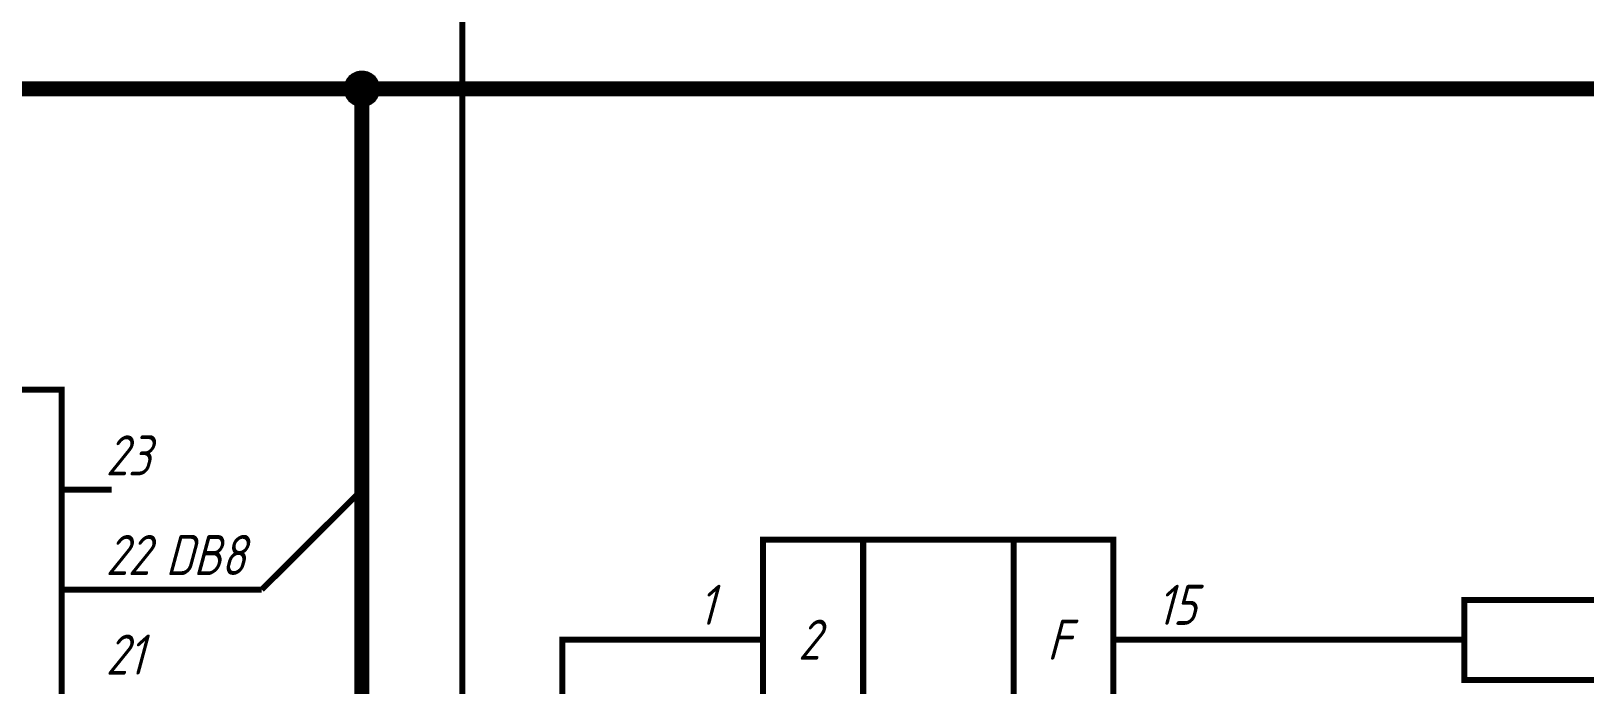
# Model space of a CAD drawing. Extents: x 196 to 1101, y 70 to 664.
# Drawn here: x 643 to 720.5, y 301.4 to 334.1 of the extents above; entities that cross this region are included whole.
import ezdxf

# ---------------------------------------------------------------- set-up
doc = ezdxf.new("R2010")
doc.units = 0
doc.header["$MEASUREMENT"] = 0
doc.layers.add('Sheet', color=255, linetype='CONTINUOUS')
doc.styles.add('GOST type A0', font='', dxfattribs={"oblique": 15, "height": 3.5})
doc.styles.get('GOST type A0').set_extended_font_data('GOST type A')

msp = doc.modelspace()

# ---------------------------------------------------------------- linework, layer by layer
at = {"layer": 'Sheet'}
for points, const_width in [([(659.469, 386.179), (664.47, 386.179), (664.47, 293.677), (664.47, 198.675), (629.485, 198.675), (542.015, 198.675), (542.015, 216.181), (544.515, 216.181)], 0.3), ([(658.709, 331.175), (658.709, 331.222), (658.709, 331.253), (658.724, 331.284), (658.724, 331.33), (658.74, 331.362), (658.74, 331.408), (658.755, 331.439), (658.771, 331.47), (658.786, 331.501), (658.802, 331.532), (658.817, 331.563), (658.833, 331.595), (658.864, 331.626), (658.879, 331.657), (658.91, 331.688), (658.926, 331.719), (658.957, 331.734), (658.988, 331.765), (659.019, 331.781), (659.05, 331.812), (659.081, 331.828), (659.112, 331.843), (659.143, 331.859), (659.174, 331.874), (659.205, 331.89), (659.237, 331.905), (659.283, 331.905), (659.314, 331.921), (659.361, 331.921), (659.392, 331.936), (659.423, 331.936), (659.469, 331.936)], 0.3), ([(658.709, 331.175), (658.709, 331.222), (658.709, 331.253), (658.724, 331.284), (658.724, 331.33), (658.74, 331.362), (658.74, 331.408), (658.755, 331.439), (658.771, 331.47), (658.786, 331.501), (658.802, 331.532), (658.817, 331.563), (658.833, 331.595), (658.864, 331.626), (658.879, 331.657), (658.91, 331.688), (658.926, 331.719), (658.957, 331.734), (658.988, 331.765), (659.019, 331.781), (659.05, 331.812), (659.081, 331.828), (659.112, 331.843), (659.143, 331.859), (659.174, 331.874), (659.205, 331.89), (659.237, 331.905), (659.283, 331.905), (659.314, 331.921), (659.361, 331.921), (659.392, 331.936), (659.423, 331.936), (659.469, 331.936)], 0.3), ([(658.709, 331.175), (658.709, 331.222), (658.709, 331.253), (658.724, 331.284), (658.724, 331.33), (658.74, 331.362), (658.74, 331.408), (658.755, 331.439), (658.771, 331.47), (658.786, 331.501), (658.802, 331.532), (658.817, 331.563), (658.833, 331.595), (658.864, 331.626), (658.879, 331.657), (658.91, 331.688), (658.926, 331.719), (658.957, 331.734), (658.988, 331.765), (659.019, 331.781), (659.05, 331.812), (659.081, 331.828), (659.112, 331.843), (659.143, 331.859), (659.174, 331.874), (659.205, 331.89), (659.237, 331.905), (659.283, 331.905), (659.314, 331.921), (659.361, 331.921), (659.392, 331.936), (659.423, 331.936), (659.469, 331.936)], 0.3), ([(658.709, 331.175), (658.709, 331.222), (658.709, 331.253), (658.724, 331.284), (658.724, 331.33), (658.74, 331.362), (658.74, 331.408), (658.755, 331.439), (658.771, 331.47), (658.786, 331.501), (658.802, 331.532), (658.817, 331.563), (658.833, 331.595), (658.864, 331.626), (658.879, 331.657), (658.91, 331.688), (658.926, 331.719), (658.957, 331.734), (658.988, 331.765), (659.019, 331.781), (659.05, 331.812), (659.081, 331.828), (659.112, 331.843), (659.143, 331.859), (659.174, 331.874), (659.205, 331.89), (659.237, 331.905), (659.283, 331.905), (659.314, 331.921), (659.361, 331.921), (659.392, 331.936), (659.423, 331.936), (659.469, 331.936)], 0.3), ([(658.709, 331.175), (658.709, 331.222), (658.709, 331.253), (658.724, 331.284), (658.724, 331.33), (658.74, 331.362), (658.74, 331.408), (658.755, 331.439), (658.771, 331.47), (658.786, 331.501), (658.802, 331.532), (658.817, 331.563), (658.833, 331.595), (658.864, 331.626), (658.879, 331.657), (658.91, 331.688), (658.926, 331.719), (658.957, 331.734), (658.988, 331.765), (659.019, 331.781), (659.05, 331.812), (659.081, 331.828), (659.112, 331.843), (659.143, 331.859), (659.174, 331.874), (659.205, 331.89), (659.237, 331.905), (659.283, 331.905), (659.314, 331.921), (659.361, 331.921), (659.392, 331.936), (659.423, 331.936), (659.469, 331.936)], 0.3), ([(658.709, 331.175), (658.709, 331.222), (658.709, 331.253), (658.724, 331.284), (658.724, 331.33), (658.74, 331.362), (658.74, 331.408), (658.755, 331.439), (658.771, 331.47), (658.786, 331.501), (658.802, 331.532), (658.817, 331.563), (658.833, 331.595), (658.864, 331.626), (658.879, 331.657), (658.91, 331.688), (658.926, 331.719), (658.957, 331.734), (658.988, 331.765), (659.019, 331.781), (659.05, 331.812), (659.081, 331.828), (659.112, 331.843), (659.143, 331.859), (659.174, 331.874), (659.205, 331.89), (659.237, 331.905), (659.283, 331.905), (659.314, 331.921), (659.361, 331.921), (659.392, 331.936), (659.423, 331.936), (659.469, 331.936)], 0.3), ([(658.709, 331.175), (658.709, 331.222), (658.709, 331.253), (658.724, 331.284), (658.724, 331.33), (658.74, 331.362), (658.74, 331.408), (658.755, 331.439), (658.771, 331.47), (658.786, 331.501), (658.802, 331.532), (658.817, 331.563), (658.833, 331.595), (658.864, 331.626), (658.879, 331.657), (658.91, 331.688), (658.926, 331.719), (658.957, 331.734), (658.988, 331.765), (659.019, 331.781), (659.05, 331.812), (659.081, 331.828), (659.112, 331.843), (659.143, 331.859), (659.174, 331.874), (659.205, 331.89), (659.237, 331.905), (659.283, 331.905), (659.314, 331.921), (659.361, 331.921), (659.392, 331.936), (659.423, 331.936), (659.469, 331.936)], 0.3), ([(658.709, 331.175), (658.709, 331.222), (658.709, 331.253), (658.724, 331.284), (658.724, 331.33), (658.74, 331.362), (658.74, 331.408), (658.755, 331.439), (658.771, 331.47), (658.786, 331.501), (658.802, 331.532), (658.817, 331.563), (658.833, 331.595), (658.864, 331.626), (658.879, 331.657), (658.91, 331.688), (658.926, 331.719), (658.957, 331.734), (658.988, 331.765), (659.019, 331.781), (659.05, 331.812), (659.081, 331.828), (659.112, 331.843), (659.143, 331.859), (659.174, 331.874), (659.205, 331.89), (659.237, 331.905), (659.283, 331.905), (659.314, 331.921), (659.361, 331.921), (659.392, 331.936), (659.423, 331.936), (659.469, 331.936)], 0.3), ([(659.469, 331.936), (659.469, 331.936)], 0.3), ([(659.469, 331.936), (659.516, 331.936), (659.547, 331.936), (659.578, 331.921), (659.625, 331.921), (659.656, 331.905), (659.702, 331.905), (659.733, 331.89), (659.765, 331.874), (659.796, 331.859), (659.827, 331.843), (659.858, 331.828), (659.889, 331.812), (659.92, 331.781), (659.951, 331.765), (659.982, 331.734), (660.013, 331.719), (660.028, 331.688), (660.06, 331.657), (660.075, 331.626), (660.106, 331.595), (660.122, 331.563), (660.137, 331.532), (660.153, 331.501), (660.168, 331.47), (660.184, 331.439), (660.199, 331.408), (660.199, 331.362), (660.215, 331.33), (660.215, 331.284), (660.23, 331.253), (660.23, 331.222), (660.23, 331.175)], 0.3), ([(659.469, 331.936), (659.469, 331.936)], 0.3), ([(659.469, 331.936), (659.516, 331.936), (659.547, 331.936), (659.578, 331.921), (659.625, 331.921), (659.656, 331.905), (659.702, 331.905), (659.733, 331.89), (659.765, 331.874), (659.796, 331.859), (659.827, 331.843), (659.858, 331.828), (659.889, 331.812), (659.92, 331.781), (659.951, 331.765), (659.982, 331.734), (660.013, 331.719), (660.028, 331.688), (660.06, 331.657), (660.075, 331.626), (660.106, 331.595), (660.122, 331.563), (660.137, 331.532), (660.153, 331.501), (660.168, 331.47), (660.184, 331.439), (660.199, 331.408), (660.199, 331.362), (660.215, 331.33), (660.215, 331.284), (660.23, 331.253), (660.23, 331.222), (660.23, 331.175)], 0.3), ([(659.469, 331.936), (659.469, 331.936)], 0.3), ([(659.469, 331.936), (659.516, 331.936), (659.547, 331.936), (659.578, 331.921), (659.625, 331.921), (659.656, 331.905), (659.702, 331.905), (659.733, 331.89), (659.765, 331.874), (659.796, 331.859), (659.827, 331.843), (659.858, 331.828), (659.889, 331.812), (659.92, 331.781), (659.951, 331.765), (659.982, 331.734), (660.013, 331.719), (660.028, 331.688), (660.06, 331.657), (660.075, 331.626), (660.106, 331.595), (660.122, 331.563), (660.137, 331.532), (660.153, 331.501), (660.168, 331.47), (660.184, 331.439), (660.199, 331.408), (660.199, 331.362), (660.215, 331.33), (660.215, 331.284), (660.23, 331.253), (660.23, 331.222), (660.23, 331.175)], 0.3), ([(659.469, 331.936), (659.469, 331.936)], 0.3), ([(659.469, 331.936), (659.516, 331.936), (659.547, 331.936), (659.578, 331.921), (659.625, 331.921), (659.656, 331.905), (659.702, 331.905), (659.733, 331.89), (659.765, 331.874), (659.796, 331.859), (659.827, 331.843), (659.858, 331.828), (659.889, 331.812), (659.92, 331.781), (659.951, 331.765), (659.982, 331.734), (660.013, 331.719), (660.028, 331.688), (660.06, 331.657), (660.075, 331.626), (660.106, 331.595), (660.122, 331.563), (660.137, 331.532), (660.153, 331.501), (660.168, 331.47), (660.184, 331.439), (660.199, 331.408), (660.199, 331.362), (660.215, 331.33), (660.215, 331.284), (660.23, 331.253), (660.23, 331.222), (660.23, 331.175)], 0.3), ([(659.469, 331.936), (659.469, 331.936)], 0.3), ([(659.469, 331.936), (659.516, 331.936), (659.547, 331.936), (659.578, 331.921), (659.625, 331.921), (659.656, 331.905), (659.702, 331.905), (659.733, 331.89), (659.765, 331.874), (659.796, 331.859), (659.827, 331.843), (659.858, 331.828), (659.889, 331.812), (659.92, 331.781), (659.951, 331.765), (659.982, 331.734), (660.013, 331.719), (660.028, 331.688), (660.06, 331.657), (660.075, 331.626), (660.106, 331.595), (660.122, 331.563), (660.137, 331.532), (660.153, 331.501), (660.168, 331.47), (660.184, 331.439), (660.199, 331.408), (660.199, 331.362), (660.215, 331.33), (660.215, 331.284), (660.23, 331.253), (660.23, 331.222), (660.23, 331.175)], 0.3), ([(659.469, 331.936), (659.469, 331.936)], 0.3), ([(659.469, 331.936), (659.516, 331.936), (659.547, 331.936), (659.578, 331.921), (659.625, 331.921), (659.656, 331.905), (659.702, 331.905), (659.733, 331.89), (659.765, 331.874), (659.796, 331.859), (659.827, 331.843), (659.858, 331.828), (659.889, 331.812), (659.92, 331.781), (659.951, 331.765), (659.982, 331.734), (660.013, 331.719), (660.028, 331.688), (660.06, 331.657), (660.075, 331.626), (660.106, 331.595), (660.122, 331.563), (660.137, 331.532), (660.153, 331.501), (660.168, 331.47), (660.184, 331.439), (660.199, 331.408), (660.199, 331.362), (660.215, 331.33), (660.215, 331.284), (660.23, 331.253), (660.23, 331.222), (660.23, 331.175)], 0.3), ([(659.469, 331.936), (659.469, 331.936)], 0.3), ([(659.469, 331.936), (659.516, 331.936), (659.547, 331.936), (659.578, 331.921), (659.625, 331.921), (659.656, 331.905), (659.702, 331.905), (659.733, 331.89), (659.765, 331.874), (659.796, 331.859), (659.827, 331.843), (659.858, 331.828), (659.889, 331.812), (659.92, 331.781), (659.951, 331.765), (659.982, 331.734), (660.013, 331.719), (660.028, 331.688), (660.06, 331.657), (660.075, 331.626), (660.106, 331.595), (660.122, 331.563), (660.137, 331.532), (660.153, 331.501), (660.168, 331.47), (660.184, 331.439), (660.199, 331.408), (660.199, 331.362), (660.215, 331.33), (660.215, 331.284), (660.23, 331.253), (660.23, 331.222), (660.23, 331.175)], 0.3), ([(659.469, 331.936), (659.469, 331.936)], 0.3), ([(659.469, 331.936), (659.516, 331.936), (659.547, 331.936), (659.578, 331.921), (659.625, 331.921), (659.656, 331.905), (659.702, 331.905), (659.733, 331.89), (659.765, 331.874), (659.796, 331.859), (659.827, 331.843), (659.858, 331.828), (659.889, 331.812), (659.92, 331.781), (659.951, 331.765), (659.982, 331.734), (660.013, 331.719), (660.028, 331.688), (660.06, 331.657), (660.075, 331.626), (660.106, 331.595), (660.122, 331.563), (660.137, 331.532), (660.153, 331.501), (660.168, 331.47), (660.184, 331.439), (660.199, 331.408), (660.199, 331.362), (660.215, 331.33), (660.215, 331.284), (660.23, 331.253), (660.23, 331.222), (660.23, 331.175)], 0.3), ([(616.985, 331.175), (659.469, 331.175), (659.469, 266.183), (659.469, 266.183)], 0.749), ([(659.469, 330.414), (659.423, 330.414), (659.392, 330.414), (659.361, 330.43), (659.314, 330.43), (659.283, 330.445), (659.237, 330.445), (659.205, 330.461), (659.174, 330.476), (659.143, 330.492), (659.112, 330.507), (659.081, 330.523), (659.05, 330.538), (659.019, 330.569), (658.988, 330.585), (658.957, 330.616), (658.926, 330.631), (658.91, 330.663), (658.879, 330.694), (658.864, 330.725), (658.833, 330.756), (658.817, 330.787), (658.802, 330.818), (658.786, 330.849), (658.771, 330.88), (658.755, 330.911), (658.74, 330.942), (658.74, 330.989), (658.724, 331.02), (658.724, 331.066), (658.709, 331.097), (658.709, 331.129), (658.709, 331.175)], 0.3), ([(658.709, 331.175), (658.709, 331.175)], 0.3), ([(659.469, 330.414), (659.423, 330.414), (659.392, 330.414), (659.361, 330.43), (659.314, 330.43), (659.283, 330.445), (659.237, 330.445), (659.205, 330.461), (659.174, 330.476), (659.143, 330.492), (659.112, 330.507), (659.081, 330.523), (659.05, 330.538), (659.019, 330.569), (658.988, 330.585), (658.957, 330.616), (658.926, 330.631), (658.91, 330.663), (658.879, 330.694), (658.864, 330.725), (658.833, 330.756), (658.817, 330.787), (658.802, 330.818), (658.786, 330.849), (658.771, 330.88), (658.755, 330.911), (658.74, 330.942), (658.74, 330.989), (658.724, 331.02), (658.724, 331.066), (658.709, 331.097), (658.709, 331.129), (658.709, 331.175)], 0.3), ([(658.709, 331.175), (658.709, 331.175)], 0.3), ([(659.469, 330.414), (659.423, 330.414), (659.392, 330.414), (659.361, 330.43), (659.314, 330.43), (659.283, 330.445), (659.237, 330.445), (659.205, 330.461), (659.174, 330.476), (659.143, 330.492), (659.112, 330.507), (659.081, 330.523), (659.05, 330.538), (659.019, 330.569), (658.988, 330.585), (658.957, 330.616), (658.926, 330.631), (658.91, 330.663), (658.879, 330.694), (658.864, 330.725), (658.833, 330.756), (658.817, 330.787), (658.802, 330.818), (658.786, 330.849), (658.771, 330.88), (658.755, 330.911), (658.74, 330.942), (658.74, 330.989), (658.724, 331.02), (658.724, 331.066), (658.709, 331.097), (658.709, 331.129), (658.709, 331.175)], 0.3), ([(658.709, 331.175), (658.709, 331.175)], 0.3), ([(659.469, 330.414), (659.423, 330.414), (659.392, 330.414), (659.361, 330.43), (659.314, 330.43), (659.283, 330.445), (659.237, 330.445), (659.205, 330.461), (659.174, 330.476), (659.143, 330.492), (659.112, 330.507), (659.081, 330.523), (659.05, 330.538), (659.019, 330.569), (658.988, 330.585), (658.957, 330.616), (658.926, 330.631), (658.91, 330.663), (658.879, 330.694), (658.864, 330.725), (658.833, 330.756), (658.817, 330.787), (658.802, 330.818), (658.786, 330.849), (658.771, 330.88), (658.755, 330.911), (658.74, 330.942), (658.74, 330.989), (658.724, 331.02), (658.724, 331.066), (658.709, 331.097), (658.709, 331.129), (658.709, 331.175)], 0.3), ([(658.709, 331.175), (658.709, 331.175)], 0.3), ([(659.469, 330.414), (659.423, 330.414), (659.392, 330.414), (659.361, 330.43), (659.314, 330.43), (659.283, 330.445), (659.237, 330.445), (659.205, 330.461), (659.174, 330.476), (659.143, 330.492), (659.112, 330.507), (659.081, 330.523), (659.05, 330.538), (659.019, 330.569), (658.988, 330.585), (658.957, 330.616), (658.926, 330.631), (658.91, 330.663), (658.879, 330.694), (658.864, 330.725), (658.833, 330.756), (658.817, 330.787), (658.802, 330.818), (658.786, 330.849), (658.771, 330.88), (658.755, 330.911), (658.74, 330.942), (658.74, 330.989), (658.724, 331.02), (658.724, 331.066), (658.709, 331.097), (658.709, 331.129), (658.709, 331.175)], 0.3), ([(658.709, 331.175), (658.709, 331.175)], 0.3), ([(659.469, 330.414), (659.423, 330.414), (659.392, 330.414), (659.361, 330.43), (659.314, 330.43), (659.283, 330.445), (659.237, 330.445), (659.205, 330.461), (659.174, 330.476), (659.143, 330.492), (659.112, 330.507), (659.081, 330.523), (659.05, 330.538), (659.019, 330.569), (658.988, 330.585), (658.957, 330.616), (658.926, 330.631), (658.91, 330.663), (658.879, 330.694), (658.864, 330.725), (658.833, 330.756), (658.817, 330.787), (658.802, 330.818), (658.786, 330.849), (658.771, 330.88), (658.755, 330.911), (658.74, 330.942), (658.74, 330.989), (658.724, 331.02), (658.724, 331.066), (658.709, 331.097), (658.709, 331.129), (658.709, 331.175)], 0.3), ([(658.709, 331.175), (658.709, 331.175)], 0.3), ([(659.469, 330.414), (659.423, 330.414), (659.392, 330.414), (659.361, 330.43), (659.314, 330.43), (659.283, 330.445), (659.237, 330.445), (659.205, 330.461), (659.174, 330.476), (659.143, 330.492), (659.112, 330.507), (659.081, 330.523), (659.05, 330.538), (659.019, 330.569), (658.988, 330.585), (658.957, 330.616), (658.926, 330.631), (658.91, 330.663), (658.879, 330.694), (658.864, 330.725), (658.833, 330.756), (658.817, 330.787), (658.802, 330.818), (658.786, 330.849), (658.771, 330.88), (658.755, 330.911), (658.74, 330.942), (658.74, 330.989), (658.724, 331.02), (658.724, 331.066), (658.709, 331.097), (658.709, 331.129), (658.709, 331.175)], 0.3), ([(658.709, 331.175), (658.709, 331.175)], 0.3), ([(659.469, 330.414), (659.423, 330.414), (659.392, 330.414), (659.361, 330.43), (659.314, 330.43), (659.283, 330.445), (659.237, 330.445), (659.205, 330.461), (659.174, 330.476), (659.143, 330.492), (659.112, 330.507), (659.081, 330.523), (659.05, 330.538), (659.019, 330.569), (658.988, 330.585), (658.957, 330.616), (658.926, 330.631), (658.91, 330.663), (658.879, 330.694), (658.864, 330.725), (658.833, 330.756), (658.817, 330.787), (658.802, 330.818), (658.786, 330.849), (658.771, 330.88), (658.755, 330.911), (658.74, 330.942), (658.74, 330.989), (658.724, 331.02), (658.724, 331.066), (658.709, 331.097), (658.709, 331.129), (658.709, 331.175)], 0.3), ([(658.709, 331.175), (658.709, 331.175)], 0.3), ([(659.469, 331.175), (811.924, 331.175), (811.924, 276.171)], 0.749), ([(660.23, 331.175), (660.23, 331.129), (660.23, 331.097), (660.215, 331.066), (660.215, 331.02), (660.199, 330.989), (660.199, 330.942), (660.184, 330.911), (660.168, 330.88), (660.153, 330.849), (660.137, 330.818), (660.122, 330.787), (660.106, 330.756), (660.075, 330.725), (660.06, 330.694), (660.028, 330.663), (660.013, 330.631), (659.982, 330.616), (659.951, 330.585), (659.92, 330.569), (659.889, 330.538), (659.858, 330.523), (659.827, 330.507), (659.796, 330.492), (659.765, 330.476), (659.733, 330.461), (659.702, 330.445), (659.656, 330.445), (659.625, 330.43), (659.578, 330.43), (659.547, 330.414), (659.516, 330.414), (659.469, 330.414)], 0.3), ([(660.23, 331.175), (660.23, 331.129), (660.23, 331.097), (660.215, 331.066), (660.215, 331.02), (660.199, 330.989), (660.199, 330.942), (660.184, 330.911), (660.168, 330.88), (660.153, 330.849), (660.137, 330.818), (660.122, 330.787), (660.106, 330.756), (660.075, 330.725), (660.06, 330.694), (660.028, 330.663), (660.013, 330.631), (659.982, 330.616), (659.951, 330.585), (659.92, 330.569), (659.889, 330.538), (659.858, 330.523), (659.827, 330.507), (659.796, 330.492), (659.765, 330.476), (659.733, 330.461), (659.702, 330.445), (659.656, 330.445), (659.625, 330.43), (659.578, 330.43), (659.547, 330.414), (659.516, 330.414), (659.469, 330.414)], 0.3), ([(660.23, 331.175), (660.23, 331.129), (660.23, 331.097), (660.215, 331.066), (660.215, 331.02), (660.199, 330.989), (660.199, 330.942), (660.184, 330.911), (660.168, 330.88), (660.153, 330.849), (660.137, 330.818), (660.122, 330.787), (660.106, 330.756), (660.075, 330.725), (660.06, 330.694), (660.028, 330.663), (660.013, 330.631), (659.982, 330.616), (659.951, 330.585), (659.92, 330.569), (659.889, 330.538), (659.858, 330.523), (659.827, 330.507), (659.796, 330.492), (659.765, 330.476), (659.733, 330.461), (659.702, 330.445), (659.656, 330.445), (659.625, 330.43), (659.578, 330.43), (659.547, 330.414), (659.516, 330.414), (659.469, 330.414)], 0.3), ([(660.23, 331.175), (660.23, 331.129), (660.23, 331.097), (660.215, 331.066), (660.215, 331.02), (660.199, 330.989), (660.199, 330.942), (660.184, 330.911), (660.168, 330.88), (660.153, 330.849), (660.137, 330.818), (660.122, 330.787), (660.106, 330.756), (660.075, 330.725), (660.06, 330.694), (660.028, 330.663), (660.013, 330.631), (659.982, 330.616), (659.951, 330.585), (659.92, 330.569), (659.889, 330.538), (659.858, 330.523), (659.827, 330.507), (659.796, 330.492), (659.765, 330.476), (659.733, 330.461), (659.702, 330.445), (659.656, 330.445), (659.625, 330.43), (659.578, 330.43), (659.547, 330.414), (659.516, 330.414), (659.469, 330.414)], 0.3), ([(660.23, 331.175), (660.23, 331.129), (660.23, 331.097), (660.215, 331.066), (660.215, 331.02), (660.199, 330.989), (660.199, 330.942), (660.184, 330.911), (660.168, 330.88), (660.153, 330.849), (660.137, 330.818), (660.122, 330.787), (660.106, 330.756), (660.075, 330.725), (660.06, 330.694), (660.028, 330.663), (660.013, 330.631), (659.982, 330.616), (659.951, 330.585), (659.92, 330.569), (659.889, 330.538), (659.858, 330.523), (659.827, 330.507), (659.796, 330.492), (659.765, 330.476), (659.733, 330.461), (659.702, 330.445), (659.656, 330.445), (659.625, 330.43), (659.578, 330.43), (659.547, 330.414), (659.516, 330.414), (659.469, 330.414)], 0.3), ([(660.23, 331.175), (660.23, 331.129), (660.23, 331.097), (660.215, 331.066), (660.215, 331.02), (660.199, 330.989), (660.199, 330.942), (660.184, 330.911), (660.168, 330.88), (660.153, 330.849), (660.137, 330.818), (660.122, 330.787), (660.106, 330.756), (660.075, 330.725), (660.06, 330.694), (660.028, 330.663), (660.013, 330.631), (659.982, 330.616), (659.951, 330.585), (659.92, 330.569), (659.889, 330.538), (659.858, 330.523), (659.827, 330.507), (659.796, 330.492), (659.765, 330.476), (659.733, 330.461), (659.702, 330.445), (659.656, 330.445), (659.625, 330.43), (659.578, 330.43), (659.547, 330.414), (659.516, 330.414), (659.469, 330.414)], 0.3), ([(660.23, 331.175), (660.23, 331.129), (660.23, 331.097), (660.215, 331.066), (660.215, 331.02), (660.199, 330.989), (660.199, 330.942), (660.184, 330.911), (660.168, 330.88), (660.153, 330.849), (660.137, 330.818), (660.122, 330.787), (660.106, 330.756), (660.075, 330.725), (660.06, 330.694), (660.028, 330.663), (660.013, 330.631), (659.982, 330.616), (659.951, 330.585), (659.92, 330.569), (659.889, 330.538), (659.858, 330.523), (659.827, 330.507), (659.796, 330.492), (659.765, 330.476), (659.733, 330.461), (659.702, 330.445), (659.656, 330.445), (659.625, 330.43), (659.578, 330.43), (659.547, 330.414), (659.516, 330.414), (659.469, 330.414)], 0.3), ([(660.23, 331.175), (660.23, 331.129), (660.23, 331.097), (660.215, 331.066), (660.215, 331.02), (660.199, 330.989), (660.199, 330.942), (660.184, 330.911), (660.168, 330.88), (660.153, 330.849), (660.137, 330.818), (660.122, 330.787), (660.106, 330.756), (660.075, 330.725), (660.06, 330.694), (660.028, 330.663), (660.013, 330.631), (659.982, 330.616), (659.951, 330.585), (659.92, 330.569), (659.889, 330.538), (659.858, 330.523), (659.827, 330.507), (659.796, 330.492), (659.765, 330.476), (659.733, 330.461), (659.702, 330.445), (659.656, 330.445), (659.625, 330.43), (659.578, 330.43), (659.547, 330.414), (659.516, 330.414), (659.469, 330.414)], 0.3), ([(660.23, 331.175), (660.23, 331.175), (660.23, 331.175), (660.23, 331.175), (660.23, 331.175), (660.23, 331.175), (660.23, 331.175), (660.23, 331.175), (660.23, 331.175), (660.23, 331.175), (660.23, 331.175), (660.23, 331.175), (660.23, 331.175), (660.23, 331.175), (660.23, 331.175), (660.23, 331.175), (660.23, 331.175), (660.23, 331.175), (660.23, 331.175), (660.23, 331.175), (660.23, 331.175), (660.23, 331.175), (660.23, 331.175), (660.23, 331.175), (660.23, 331.175), (660.23, 331.175), (660.23, 331.175), (660.23, 331.175), (660.23, 331.175), (660.23, 331.175), (660.23, 331.175), (660.23, 331.175), (660.23, 331.175)], 0.3), ([(660.23, 331.175), (660.23, 331.175)], 0.3), ([(660.23, 331.175), (660.23, 331.175), (660.23, 331.175), (660.23, 331.175), (660.23, 331.175), (660.23, 331.175), (660.23, 331.175), (660.23, 331.175), (660.23, 331.175), (660.23, 331.175), (660.23, 331.175), (660.23, 331.175), (660.23, 331.175), (660.23, 331.175), (660.23, 331.175), (660.23, 331.175), (660.23, 331.175), (660.23, 331.175), (660.23, 331.175), (660.23, 331.175), (660.23, 331.175), (660.23, 331.175), (660.23, 331.175), (660.23, 331.175), (660.23, 331.175), (660.23, 331.175), (660.23, 331.175), (660.23, 331.175), (660.23, 331.175), (660.23, 331.175), (660.23, 331.175), (660.23, 331.175), (660.23, 331.175)], 0.3), ([(660.23, 331.175), (660.23, 331.175)], 0.3), ([(660.23, 331.175), (660.23, 331.175), (660.23, 331.175), (660.23, 331.175), (660.23, 331.175), (660.23, 331.175), (660.23, 331.175), (660.23, 331.175), (660.23, 331.175), (660.23, 331.175), (660.23, 331.175), (660.23, 331.175), (660.23, 331.175), (660.23, 331.175), (660.23, 331.175), (660.23, 331.175), (660.23, 331.175), (660.23, 331.175), (660.23, 331.175), (660.23, 331.175), (660.23, 331.175), (660.23, 331.175), (660.23, 331.175), (660.23, 331.175), (660.23, 331.175), (660.23, 331.175), (660.23, 331.175), (660.23, 331.175), (660.23, 331.175), (660.23, 331.175), (660.23, 331.175), (660.23, 331.175), (660.23, 331.175)], 0.3), ([(660.23, 331.175), (660.23, 331.175)], 0.3), ([(660.23, 331.175), (660.23, 331.175), (660.23, 331.175), (660.23, 331.175), (660.23, 331.175), (660.23, 331.175), (660.23, 331.175), (660.23, 331.175), (660.23, 331.175), (660.23, 331.175), (660.23, 331.175), (660.23, 331.175), (660.23, 331.175), (660.23, 331.175), (660.23, 331.175), (660.23, 331.175), (660.23, 331.175), (660.23, 331.175), (660.23, 331.175), (660.23, 331.175), (660.23, 331.175), (660.23, 331.175), (660.23, 331.175), (660.23, 331.175), (660.23, 331.175), (660.23, 331.175), (660.23, 331.175), (660.23, 331.175), (660.23, 331.175), (660.23, 331.175), (660.23, 331.175), (660.23, 331.175), (660.23, 331.175)], 0.3), ([(660.23, 331.175), (660.23, 331.175)], 0.3), ([(660.23, 331.175), (660.23, 331.175), (660.23, 331.175), (660.23, 331.175), (660.23, 331.175), (660.23, 331.175), (660.23, 331.175), (660.23, 331.175), (660.23, 331.175), (660.23, 331.175), (660.23, 331.175), (660.23, 331.175), (660.23, 331.175), (660.23, 331.175), (660.23, 331.175), (660.23, 331.175), (660.23, 331.175), (660.23, 331.175), (660.23, 331.175), (660.23, 331.175), (660.23, 331.175), (660.23, 331.175), (660.23, 331.175), (660.23, 331.175), (660.23, 331.175), (660.23, 331.175), (660.23, 331.175), (660.23, 331.175), (660.23, 331.175), (660.23, 331.175), (660.23, 331.175), (660.23, 331.175), (660.23, 331.175)], 0.3), ([(660.23, 331.175), (660.23, 331.175)], 0.3), ([(660.23, 331.175), (660.23, 331.175), (660.23, 331.175), (660.23, 331.175), (660.23, 331.175), (660.23, 331.175), (660.23, 331.175), (660.23, 331.175), (660.23, 331.175), (660.23, 331.175), (660.23, 331.175), (660.23, 331.175), (660.23, 331.175), (660.23, 331.175), (660.23, 331.175), (660.23, 331.175), (660.23, 331.175), (660.23, 331.175), (660.23, 331.175), (660.23, 331.175), (660.23, 331.175), (660.23, 331.175), (660.23, 331.175), (660.23, 331.175), (660.23, 331.175), (660.23, 331.175), (660.23, 331.175), (660.23, 331.175), (660.23, 331.175), (660.23, 331.175), (660.23, 331.175), (660.23, 331.175), (660.23, 331.175)], 0.3), ([(660.23, 331.175), (660.23, 331.175)], 0.3), ([(660.23, 331.175), (660.23, 331.175), (660.23, 331.175), (660.23, 331.175), (660.23, 331.175), (660.23, 331.175), (660.23, 331.175), (660.23, 331.175), (660.23, 331.175), (660.23, 331.175), (660.23, 331.175), (660.23, 331.175), (660.23, 331.175), (660.23, 331.175), (660.23, 331.175), (660.23, 331.175), (660.23, 331.175), (660.23, 331.175), (660.23, 331.175), (660.23, 331.175), (660.23, 331.175), (660.23, 331.175), (660.23, 331.175), (660.23, 331.175), (660.23, 331.175), (660.23, 331.175), (660.23, 331.175), (660.23, 331.175), (660.23, 331.175), (660.23, 331.175), (660.23, 331.175), (660.23, 331.175), (660.23, 331.175)], 0.3), ([(660.23, 331.175), (660.23, 331.175)], 0.3), ([(660.23, 331.175), (660.23, 331.175), (660.23, 331.175), (660.23, 331.175), (660.23, 331.175), (660.23, 331.175), (660.23, 331.175), (660.23, 331.175), (660.23, 331.175), (660.23, 331.175), (660.23, 331.175), (660.23, 331.175), (660.23, 331.175), (660.23, 331.175), (660.23, 331.175), (660.23, 331.175), (660.23, 331.175), (660.23, 331.175), (660.23, 331.175), (660.23, 331.175), (660.23, 331.175), (660.23, 331.175), (660.23, 331.175), (660.23, 331.175), (660.23, 331.175), (660.23, 331.175), (660.23, 331.175), (660.23, 331.175), (660.23, 331.175), (660.23, 331.175), (660.23, 331.175), (660.23, 331.175), (660.23, 331.175)], 0.3), ([(660.23, 331.175), (660.23, 331.175)], 0.3), ([(644.485, 311.168), (646.985, 311.168)], 0.3), ([(654.469, 306.182), (659.469, 311.168)], 0.3), ([(684.47, 308.683), (684.47, 273.67)], 0.3), ([(691.97, 308.683), (691.97, 273.67)], 0.3), ([(644.485, 306.182), (646.985, 306.182)], 0.3), ([(646.985, 306.182), (654.469, 306.182), (654.469, 306.182)], 0.3), ([(646.985, 281.173), (669.47, 281.173), (669.47, 303.681), (676.97, 303.681)], 0.3), ([(679.47, 303.681), (676.97, 303.681)], 0.3), ([(696.954, 303.681), (699.454, 303.681)], 0.3), ([(711.954, 303.681), (699.454, 303.681)], 0.3), ([(714.454, 303.681), (711.954, 303.681)], 0.3)]:
    msp.add_lwpolyline(points, dxfattribs=dict(at, const_width=const_width))
at = {"layer": 'Sheet', "const_width": 0.762}
msp.add_lwpolyline([(659.055, 331.183, 1), (659.817, 331.183, 1)], format="xyb", close=True, dxfattribs=at)
at = {"layer": 'Sheet', "const_width": 0.3}
for points in [[(626.985, 316.17), (644.485, 316.17), (644.485, 256.18), (626.985, 256.18), (626.985, 316.17)], [(679.47, 308.683), (696.954, 308.683), (696.954, 273.67), (679.47, 273.67), (679.47, 308.683)], [(714.454, 305.669), (724.454, 305.669), (724.454, 301.677), (714.454, 301.677), (714.454, 305.669)]]:
    msp.add_lwpolyline(points, close=True, dxfattribs=at)

# ---------------------------------------------------------------- texts
at = {"layer": 'Sheet', "style": 'GOST type A0', "oblique": 15}
for s, p in [('23', (646.69, 311.883)), ('22', (646.69, 306.912)), ('DB8', (649.671, 306.912)), ('1', (676.255, 304.427)), ('15', (699.113, 304.427)), ('2', (681.224, 302.687)), ('F', (693.647, 302.687)), ('21', (646.69, 301.941))]:
    msp.add_text(s, height=2, dxfattribs=at).set_placement(p)

doc.saveas('drawing.dxf')
